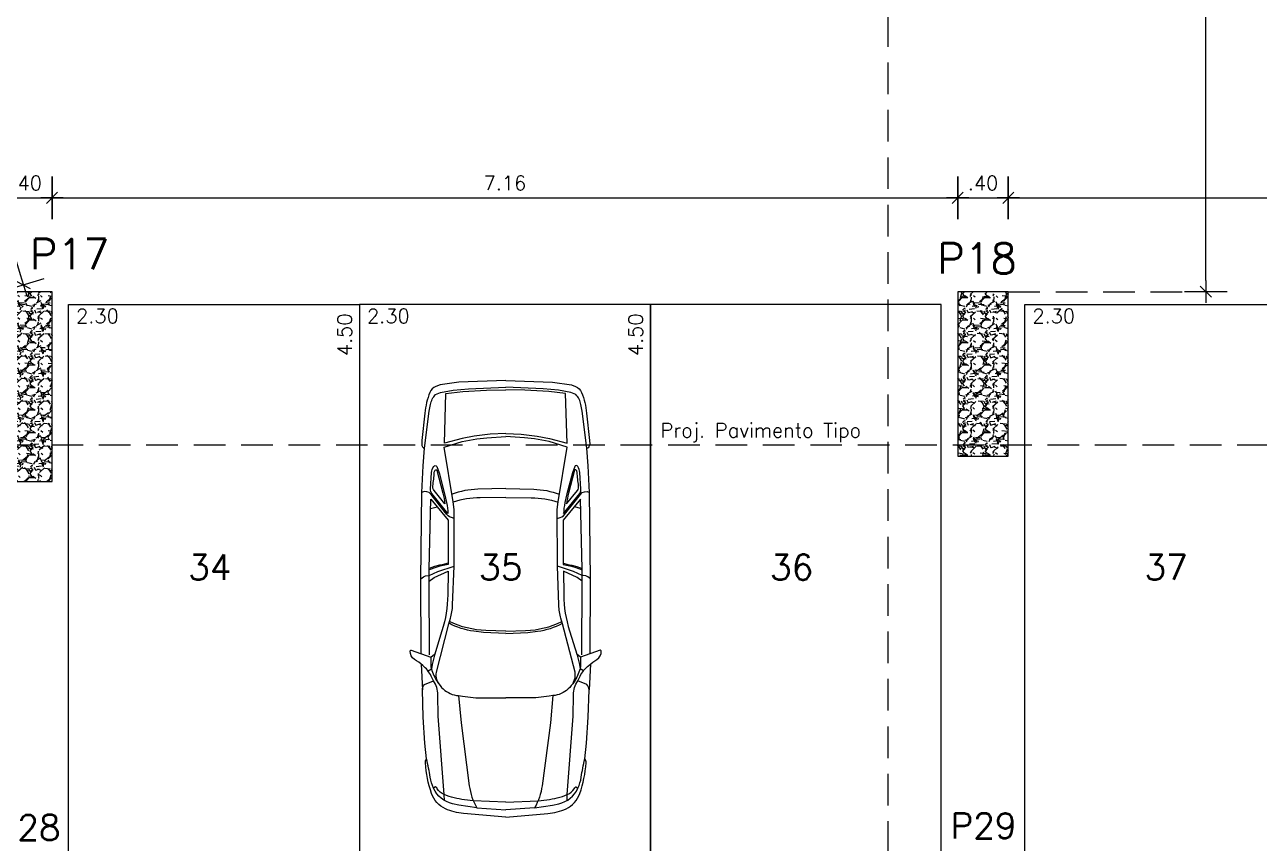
# Model space of a CAD drawing. Header units: millimetres. Extents: x -184.9 to -112.9, y 0.4 to 45.1.
# Drawn here: x -149.62 to -139.86, y 16.94 to 23.41 of the extents above; entities that cross this region are included whole.
import ezdxf

# ---------------------------------------------------------------- set-up
doc = ezdxf.new("R2010")
doc.units = ezdxf.units.MM
doc.linetypes.add('DASHED2', pattern=[0.375, 0.25, -0.125])
doc.linetypes.add('HIDDEN', pattern=[0.375, 0.25, -0.125])
for name, color, linetype in [('COTA', 11, 'Continuous'), ('HACHURA 1', 8, 'Continuous'), ('LINHA', 1, 'Continuous'), ('PAREDE', 7, 'Continuous'), ('PILAR', 21, 'Continuous'), ('PROJECAO', 1, 'DASHED2'), ('TEXTO 1', 3, 'Continuous'), ('TEXTO 2', 2, 'Continuous')]:
    doc.layers.add(name, color=color, linetype=linetype)
doc.styles.add('ROMANS', font='romans.shx')
doc.dimstyles.new('Copy of TICK75', dxfattribs={"dimtxt": 0.1125, "dimasz": 0.08800000000000001, "dimexe": 0.18, "dimexo": 0.0625, "dimgap": 0.07900000000000001, "dimtad": 1, "dimrnd": 0.005, "dimzin": 4, "dimdsep": 46, "dimtxsty": 'ROMANS', "dimblk1": 'TICK', "dimblk2": 'TICK', "dimsah": 1, "dimcen": 0.09, "dimse1": 1, "dimse2": 1, "dimclrd": 256, "dimclrt": 2, "dimaunit": 1, "dimadec": 0, "dimazin": 0, "dimtfac": 1, "dimtix": 1, "dimtmove": 2, "dimatfit": 3, "dimldrblk": 'TICK', "dimfxl": 1, "dimtolj": 1, "dimtzin": 0, "dimlwd": -1, "dimarcsym": 0})
doc.dimstyles.new('TICK75', dxfattribs={"dimtxt": 0.1125, "dimasz": 0.08800000000000001, "dimexe": 0.18, "dimexo": 0.0625, "dimgap": 0.061, "dimtad": 1, "dimrnd": 0.005, "dimzin": 4, "dimdsep": 46, "dimtxsty": 'ROMANS', "dimblk1": 'TICK', "dimblk2": 'TICK', "dimsah": 1, "dimcen": 0.09, "dimse1": 1, "dimse2": 1, "dimclrt": 2, "dimaunit": 1, "dimadec": 0, "dimazin": 0, "dimtfac": 1, "dimtix": 1, "dimtmove": 2, "dimatfit": 3, "dimldrblk": 'TICK', "dimfxl": 1, "dimtolj": 1, "dimtzin": 0, "dimarcsym": 0})

# ---------------------------------------------------------------- blocks, each defined once
blk = doc.blocks.new('TICK')
at = {"layer": 'COTA'}
for p, q in [((0, 1.907592907288972), (0, -1.907600000000002)), ((-1, 0), (1, 0))]:
    blk.add_line(p, q, dxfattribs=at)
at = {"layer": 'COTA', "color": 2}
blk.add_line((0.5, 0.5), (-0.5, -0.5), dxfattribs=at)
blk = doc.blocks.new('*D231')
at = {"layer": 'COTA', "color": 0, "lineweight": -2}
blk.add_line((-141.7513200238883, 22.04138287924556), (-134.7673200238884, 22.04138287924556), dxfattribs=at)
at = {"layer": 'Defpoints', "color": 0}
for p in [(-134.6793200238884, 22.04138287924556), (-141.8393200238883, 21.2989039528826), (-134.6793200238884, 21.29890395288268)]:
    blk.add_point(p, dxfattribs=at)
at = {"layer": 'COTA', "color": 0, "lineweight": -2, "xscale": 0.08800000000000001, "yscale": 0.08800000000000001, "zscale": 0.08800000000000001, "rotation": 180}
blk.add_blockref('TICK', (-141.8393200238883, 22.04138287924556), dxfattribs=at)
at = {"layer": 'COTA', "color": 0, "lineweight": -2, "xscale": 0.08800000000000001, "yscale": 0.08800000000000001, "zscale": 0.08800000000000001}
blk.add_blockref('TICK', (-134.6793200238884, 22.04138287924556), dxfattribs=at)
at = {"layer": 'COTA', "color": 2, "insert": (-138.2593200238884, 22.15863287924556), "char_height": 0.1125, "attachment_point": 5, "style": 'ROMANS'}
blk.add_mtext('\\A1;7.16', dxfattribs=at)
blk = doc.blocks.new('*D230')
at = {"layer": 'COTA', "color": 0, "lineweight": -2}
blk.add_line((-142.1513200238884, 22.04138287924556), (-141.9273200238883, 22.04138287924556), dxfattribs=at)
at = {"layer": 'Defpoints', "color": 0}
for p in [(-141.8393200238883, 22.04138287924556), (-142.2393200238884, 21.29890395288265), (-141.8393200238883, 21.2989039528826)]:
    blk.add_point(p, dxfattribs=at)
at = {"layer": 'COTA', "color": 0, "lineweight": -2, "xscale": 0.08800000000000001, "yscale": 0.08800000000000001, "zscale": 0.08800000000000001, "rotation": 180}
blk.add_blockref('TICK', (-142.2393200238884, 22.04138287924556), dxfattribs=at)
at = {"layer": 'COTA', "color": 0, "lineweight": -2, "xscale": 0.08800000000000001, "yscale": 0.08800000000000001, "zscale": 0.08800000000000001}
blk.add_blockref('TICK', (-141.8393200238883, 22.04138287924556), dxfattribs=at)
at = {"layer": 'COTA', "color": 2, "insert": (-142.0393200238883, 22.15863287924556), "char_height": 0.1125, "attachment_point": 5, "style": 'ROMANS'}
blk.add_mtext('\\A1;.40', dxfattribs=at)
blk = doc.blocks.new('*D229')
at = {"layer": 'COTA', "color": 0, "lineweight": -2}
blk.add_line((-149.3113200238873, 22.04138287924556), (-142.3273200238884, 22.04138287924556), dxfattribs=at)
at = {"layer": 'Defpoints', "color": 0}
for p in [(-142.2393200238884, 22.04138287924556), (-149.3993200238873, 21.29890395288265), (-142.2393200238884, 21.29890395288265)]:
    blk.add_point(p, dxfattribs=at)
at = {"layer": 'COTA', "color": 0, "lineweight": -2, "xscale": 0.08800000000000001, "yscale": 0.08800000000000001, "zscale": 0.08800000000000001, "rotation": 180}
blk.add_blockref('TICK', (-149.3993200238873, 22.04138287924556), dxfattribs=at)
at = {"layer": 'COTA', "color": 0, "lineweight": -2, "xscale": 0.08800000000000001, "yscale": 0.08800000000000001, "zscale": 0.08800000000000001}
blk.add_blockref('TICK', (-142.2393200238884, 22.04138287924556), dxfattribs=at)
at = {"layer": 'COTA', "color": 2, "insert": (-145.8193200238879, 22.15863287924556), "char_height": 0.1125, "attachment_point": 5, "style": 'ROMANS'}
blk.add_mtext('\\A1;7.16', dxfattribs=at)
blk = doc.blocks.new('*D228')
at = {"layer": 'COTA', "color": 0, "lineweight": -2}
blk.add_line((-149.7113200238874, 22.04138287924556), (-149.4873200238873, 22.04138287924556), dxfattribs=at)
at = {"layer": 'Defpoints', "color": 0}
for p in [(-149.3993200238873, 22.04138287924556), (-149.7993200238874, 21.29890395288268), (-149.3993200238873, 21.29890395288265)]:
    blk.add_point(p, dxfattribs=at)
at = {"layer": 'COTA', "color": 0, "lineweight": -2, "xscale": 0.08800000000000001, "yscale": 0.08800000000000001, "zscale": 0.08800000000000001, "rotation": 180}
blk.add_blockref('TICK', (-149.7993200238874, 22.04138287924556), dxfattribs=at)
at = {"layer": 'COTA', "color": 0, "lineweight": -2, "xscale": 0.08800000000000001, "yscale": 0.08800000000000001, "zscale": 0.08800000000000001}
blk.add_blockref('TICK', (-149.3993200238873, 22.04138287924556), dxfattribs=at)
at = {"layer": 'COTA', "color": 2, "insert": (-149.5993200238874, 22.15863287924556), "char_height": 0.1125, "attachment_point": 5, "style": 'ROMANS'}
blk.add_mtext('\\A1;.40', dxfattribs=at)
blk = doc.blocks.new('*D28')
at = {"layer": 'COTA'}
blk.add_line((-151.0848422901909, 26.16790036697174), (-149.6508835889244, 21.43583636568289), dxfattribs=at)
at = {"layer": 'Defpoints', "color": 0}
for p in [(-151.2843200238873, 26.19940425021127), (-149.7993200238874, 21.29890395288263), (-149.6253629395577, 21.35161821766299)]:
    blk.add_point(p, dxfattribs=at)
at = {"layer": 'COTA', "xscale": 0.08800000000000001, "yscale": 0.08800000000000001, "zscale": 0.08800000000000001}
for p, rotation in [((-151.1103629395576, 26.25211851499164), 106.8583978029066), ((-149.6253629395577, 21.35161821766299), 286.8583978029066)]:
    blk.add_blockref('TICK', p, dxfattribs=dict(at, rotation=rotation))
at = {"layer": 'COTA', "color": 2, "insert": (-150.2384253881975, 23.84109186435966), "char_height": 0.1125, "attachment_point": 5, "rotation": 286.85839780290667, "style": 'ROMANS'}
blk.add_mtext('\\A1;5.12', dxfattribs=at)
blk = doc.blocks.new('*D20')
at = {"layer": 'COTA'}
blk.add_line((-140.2778331888143, 21.3869039528826), (-140.2778331888143, 26.34590395287812), dxfattribs=at)
at = {"layer": 'Defpoints', "color": 0}
for p in [(-140.4582964084267, 26.43390395287813), (-140.2778331888143, 26.43390395287813), (-141.8393200238883, 21.2989039528826)]:
    blk.add_point(p, dxfattribs=at)
at = {"layer": 'COTA', "xscale": 0.08800000000000001, "yscale": 0.08800000000000001, "zscale": 0.08800000000000001}
for p, rotation in [((-140.2778331888143, 26.43390395287813), 90), ((-140.2778331888143, 21.2989039528826), 270)]:
    blk.add_blockref('TICK', p, dxfattribs=dict(at, rotation=rotation))
at = {"layer": 'COTA', "color": 2, "insert": (-140.4130831888143, 23.86640395288036), "char_height": 0.1125, "attachment_point": 5, "rotation": 90, "style": 'ROMANS'}
blk.add_mtext('\\A1;5.14', dxfattribs=at)
blk = doc.blocks.new('VECTRA_P')
for p, q in [((1.15162914757218, 0.6822805562241001), (1.170250023715052, 0.6528511176516076)), ((1.961916044578647, 0.7454139204326111), (1.979962422656069, 0.7223204870060727)), ((1.979962422656069, 0.7223204870060727), (1.985978891584992, 0.7042858849629283)), ((1.985978891584992, 0.7042858849629283), (1.989588754992653, 0.6790374284784093)), ((1.989588754992653, 0.6790374284784093), (1.990423900686153, 0.671493906475348)), ((1.990423900686153, 0.671493906475348), (2.026474363584001, 0.5958986722658892)), ((2.068383374160682, 0.6255172471384185), (2.051368606376137, 0.671764355265168)), ((2.57970397046207, 0.6599597216620623), (2.594454901774334, 0.6032199314345235)), ((2.026474363584001, 0.5958986722658892), (2.072112204241598, 0.4536526510405565)), ((2.080714606053597, 0.581919385452693), (2.068383374160682, 0.6255172471384185)), ((2.085457364538449, 0.5582249002189883), (2.080714606053597, 0.581919385452693)), ((2.098737148128357, 0.5045626529906713), (2.085457364538449, 0.5582249002189883)), ((2.026474363584001, -0.5958986722660029), (2.072112204241598, -0.4536526510406702)), ((2.098737148128357, -0.5045626529906713), (2.085457364538449, -0.558224900219102)), ((1.990423900686153, -0.671493906475348), (2.026474363584001, -0.5958986722660029)), ((2.068383374160682, -0.6255172471384185), (2.051368606376137, -0.671764355265168)), ((2.080714606053597, -0.5819193854528066), (2.068383374160682, -0.6255172471384185)), ((2.085457364538449, -0.558224900219102), (2.080714606053597, -0.5819193854528066)), ((2.57970397046207, -0.659959721662176), (2.594454901774334, -0.6032199314345235)), ((1.15162914757218, -0.6822805562241001), (1.170250023715052, -0.6528511176517213)), ((1.961916044578647, -0.7454139204326111), (1.979962422656069, -0.7223204870060727)), ((1.979962422656069, -0.7223204870060727), (1.985978891584992, -0.7042858849629283)), ((1.985978891584992, -0.7042858849629283), (1.989588754992653, -0.679037428478523)), ((1.989588754992653, -0.679037428478523), (1.990423900686153, -0.671493906475348))]:
    blk.add_line(p, q)
for points in [[(-0.1320190883282919, 0), (-0.1008528512771925, 0.3712777887999437, -0.08670154319651346), (-0.05929786854237307, 0.5295766547779976, -0.2061370853005027), (0.07575582534574465, 0.6515446477206979, -0.06357708614580351), (0.3432660117429904, 0.7060409657887021, -0.1929015418481739), (0.3793655732205217, 0.6945910887162654), (0.5171960851145485, 0.7108090287478035), (0.7461727013100798, 0.7246750477327168), (0.9844009200173609, 0.7316080572252304, -0.2123161555323496), (1.031544989413998, 0.7122664558220322), (1.064733379409393, 0.6333655615015914), (1.105932718829692, 0.6539484086813445, 0.1044151366488792), (1.200920117955526, 0.7294188256335019, 0.0301351806626627), (1.253563734945978, 0.8014587652172622, -0.2682936796714216), (1.326807051562739, 0.8391939651780831, -0.4785956254922227), (1.33322840580616, 0.8303783016676789), (1.272714654757706, 0.6570473592398685), (1.205592214469572, 0.6575789908431489, 0.07179212366907503), (1.169655606317587, 0.6526825542728147, 0.07499638974959891), (1.055311823190578, 0.6004538237247061, 0.06072865727079466), (0.9932394701028251, 0.5482251102067721, 0.1684271616291917), (0.9344133794095235, 0.4151684846918897), (0.6970827053457818, 0.3922725282805004), (0.1430190510846003, 0.319669689655143, 0.09778805919175905), (-0.0518805754039704, 0.2539442399047402), (-0.02765396015858457, 0.4118647800966073), (-0.01496385400581346, 0.4671945899776802, -0.2331102208790654), (0.121166552410326, 0.6343367594729443, -0.06836519186026477), (0.2170667534214807, 0.6632412582611096, 0.01729510242172204), (0.3793655732205217, 0.6945910887162654, -1.253436740119883)], [(1.940061953170733, 0.6712413627540172), (1.973903712108701, 0.6277661184738008), (2.027083576273853, 0.5070015131835817), (1.81919857112964, 0.5094168206165932, -0.07434063790939607), (1.504953777822791, 0.5601379361052068), (1.291541432971783, 0.6263506538005004), (1.209012588917417, 0.646667233878361), (1.170250023715052, 0.6528511176516076)], [(1.302480391907473, 0.7423060514022382), (1.956488019347141, 0.7454784870308231), (2.719981998016639, 0.7363966926600369), (2.953366491197812, 0.724027900315491), (3.109233037354905, 0.7120479754479447), (3.435155155121226, 0.671325304586162), (3.492107656522627, 0.6606554445138499, -0.1399637996152884), (3.579909403339805, 0.6167904471864176), (3.598752007202737, 0.5730169360675745), (3.618832332368783, 0.4626404092400662), (3.629509649335454, 0.3282160887494001), (3.644570521449356, 0)], [(2.491741989655896, 0.4525810770871885), (2.499265473029567, 0.4769270229556923, -0.2003298297804957), (2.54221463858628, 0.5284238978956637), (2.703274031861039, 0.6560932425543342, 0.3624230789309417), (2.719981998016639, 0.7363966926600369, -80.84350076330199)], [(2.534698532370136, 0.5080397249730595), (2.711863858989151, 0.6496561353155812, -0.2146323262784144), (2.749444390069829, 0.659311796173597), (2.89439782008418, 0.65072898652204, -0.1319395890471765), (2.949158005421083, 0.6324904989821789, -0.5639220405625647), (2.948084284509111, 0.6056692188208217), (2.891176627432099, 0.5852850288679292), (2.70864266633707, 0.5370067075473344), (2.630260441439795, 0.519841088243993, -0.04639468910887844), (2.534698532370136, 0.5080397249730595, 1.803463411316748)], [(3.705103418840444, 0), (3.687676118608668, 0.4123476542511071), (3.666376141500322, 0.5768040427533379), (3.650885224581053, 0.6135648771266915, 0.1959473859716668), (3.598603413634144, 0.6658039790636394, 0.08120935695297105), (3.41700870031022, 0.709461599704241), (3.175920377006562, 0.7366809606781999), (3.144455636507253, 0.7379122608207354, 0.3157387096905431), (3.104851987431431, 0.7123847035670678, 0.1957327759611312)], [(0, 0), (0.01100997788407199, 0.2846534889434906), (0.01990737984293389, 0.3623728700364381, -0.0682736265983916), (0.06561340932655924, 0.5411331068120262, -0.1604009858186431), (0.1163875355390971, 0.6008365603314587, 0.06879540109318083), (0.1306029470446859, 0.6124578633485953, 0.4314913820364382), (0.1299568178129356, 0.6221422882064189), (0.121166552410326, 0.6343367594729443)], [(0.01380427847098531, 0.5384462209282219), (0.06561340932655924, 0.5411331068120262), (0.7545740267116834, 0.59217929466638), (0.9415556832018055, 0.5951214652479848, 0.1436300784178557), (1.064733379409393, 0.6333655615015914, -3.590325510716907)], [(1.045618133581172, 0.59388372044873), (1.076727934833489, 0.6047294415595843, -0.1328747460121915), (1.14068964302966, 0.6092944024107965), (1.566232963750565, 0.4994861561666539), (1.61415760560368, 0.4854507548602669, 0.06103242020598566), (1.731238507991758, 0.4661977104719881), (2.071216763625834, 0.4536549376532548), (2.569494616824027, 0.4523825266196582), (2.638939209312703, 0.4606149740656065), (3.118040953292134, 0.5408943775357784), (3.16894401815588, 0.3819467633020395), (3.190399290052714, 0.2533203557342176), (3.201126926001141, 0.1648896877585457), (3.212393651159488, 0)], [(2.618813082505106, 0.5352526315029991), (2.738148077828868, 0.6295860673130846, -0.2033426459790119), (2.776667617351364, 0.6401514130774331, 0.01387406641713885), (2.89751316936087, 0.6273220561341759, -0.2240254394216894), (2.918661142458333, 0.6152473752605374, -0.4267739444706883), (2.91647181800986, 0.6041927179279583), (2.715002453122445, 0.5522516273764495, -0.03871868372115205), (2.618813082505106, 0.5352526315029991, -4.743429449944328)], [(1.481285098968407, 0), (1.489861314243534, 0.1939859806047934), (1.500581560900347, 0.2796779036804082, -0.09356540660945266), (1.570813820307233, 0.498144588288028, -2.549356773437184)], [(1.500579436852966, 0), (1.506612150256963, 0.174864119810195, -0.1047644017369665), (1.585753946143235, 0.4937691635885813, 2.883450233120003)], [(2.675595540450946, 0), (2.67368617143126, 0.2247297064131999, 0.07648709176800697), (2.635403330633146, 0.4601958062893345, 15.10237595603503)], [(2.753879311264434, 0), (2.748151234121508, 0.245715505041403, 0.08483540131401172), (2.704118509171327, 0.4715365692737805, 10.94108114347921)], [(-0.1320190883282919, 0), (-0.1008528512771925, -0.3712777888000574, 0.08670154319651346), (-0.05929786854237307, -0.5295766547779976, 0.2061370853005027), (0.07575582534574465, -0.6515446477206979, 0.06357708614580351), (0.3432660117429904, -0.7060409657888158, 0.1929015418481739), (0.3793655732205217, -0.6945910887162654), (0.5171960851145485, -0.7108090287478035), (0.7461727013100798, -0.7246750477328305), (0.9844009200173609, -0.731608057225344, 0.2123161555323496), (1.031544989413998, -0.7122664558220322), (1.064733379409393, -0.6333655615017051), (1.105932718829692, -0.6539484086813445, -0.1044151366488792), (1.200920117955526, -0.7294188256335019, -0.0301351806626627), (1.253563734945978, -0.8014587652172622, 0.2682936796714216), (1.326807051562739, -0.8391939651781968, 0.4785956254922227), (1.33322840580616, -0.8303783016676789), (1.272714654757706, -0.6570473592399821), (1.205592214469572, -0.6575789908432625, -0.07179212366907503), (1.169655606317587, -0.6526825542728147, -0.07499638974959891), (1.055311823190578, -0.6004538237247061, -0.06072865727079466), (0.9932394701028251, -0.5482251102067721, -0.1684271616291917), (0.9344133794095235, -0.4151684846920034), (0.6970827053457818, -0.3922725282806141), (0.1430190510846003, -0.3196696896552567, -0.09778805919175905), (-0.0518805754039704, -0.2539442399048539), (-0.02765396015858457, -0.411864780096721), (-0.01496385400581346, -0.4671945899776802, 0.2331102208790654), (0.121166552410326, -0.634336759473058, 0.06836519186026477), (0.2170667534214807, -0.6632412582611096, -0.01729510242172204), (0.3793655732205217, -0.6945910887162654, 1.253436740119883)], [(0, 0), (0.01100997788407199, -0.2846534889434906), (0.01990737984293389, -0.3623728700365518, 0.0682736265983916), (0.06561340932655924, -0.5411331068120262, 0.1604009858186431), (0.1163875355390971, -0.6008365603314587, -0.06879540109318083), (0.1306029470446859, -0.612457863348709, -0.4314913820364382), (0.1299568178129356, -0.6221422882065326), (0.121166552410326, -0.634336759473058)], [(1.045618133581172, -0.59388372044873), (1.076727934833489, -0.6047294415595843, 0.1328747460121915), (1.14068964302966, -0.6092944024107965), (1.566232963750565, -0.4994861561666539), (1.61415760560368, -0.4854507548602669, -0.06103242020598566), (1.731238507991758, -0.4661977104719881), (2.071216763625834, -0.4536549376533685), (2.569494616824027, -0.4523825266196582), (2.638939209312703, -0.4606149740657202), (3.118040953292134, -0.5408943775357784), (3.16894401815588, -0.3819467633021532), (3.190399290052714, -0.2533203557342176), (3.201126926001141, -0.1648896877585457), (3.212393651159488, 0)], [(1.302480391907473, -0.7423060514022382), (1.956488019347141, -0.7454784870308231), (2.719981998016639, -0.7363966926601506), (2.953366491197812, -0.724027900315491), (3.109233037354905, -0.7120479754479447), (3.435155155121226, -0.671325304586162), (3.492107656522627, -0.6606554445139636, 0.1399637996152884), (3.579909403339805, -0.6167904471865313), (3.598752007202737, -0.5730169360675745), (3.618832332368783, -0.4626404092401799), (3.629509649335454, -0.3282160887496275), (3.644570521449356, 0)], [(1.481285098968407, 0), (1.489861314243534, -0.1939859806049071), (1.500581560900347, -0.2796779036805219, 0.09356540660945266), (1.570813820307233, -0.498144588288028, 2.549356773437184)], [(1.500579436852966, 0), (1.506612150256963, -0.1748641198103087, 0.1047644017369665), (1.585753946143235, -0.4937691635886949, -2.883450233120003)], [(2.675595540450946, 0), (2.67368617143126, -0.2247297064133136, -0.07648709176800697), (2.635403330633146, -0.4601958062894482, -15.10237595603503)], [(2.753879311264434, 0), (2.748151234121508, -0.245715505041403, -0.08483540131401172), (2.704118509171327, -0.4715365692737805, -10.94108114347921)], [(3.705103418840444, 0), (3.687676118608668, -0.4123476542511071), (3.666376141500322, -0.5768040427534515), (3.650885224581053, -0.6135648771266915, -0.1959473859716668), (3.598603413634144, -0.6658039790637531, -0.08120935695297105), (3.41700870031022, -0.7094615997043547), (3.175920377006562, -0.7366809606781999), (3.144455636507253, -0.7379122608207354, -0.3157387096905431), (3.104851987431431, -0.7123847035671815, -0.1957327759611312)], [(0.01380427847098531, -0.5384462209282219), (0.06561340932655924, -0.5411331068120262), (0.7545740267116834, -0.5921792946664937), (0.9415556832018055, -0.5951214652480985, -0.1436300784178557), (1.064733379409393, -0.6333655615017051, 3.590325510716907)], [(1.940061953170733, -0.6712413627541309), (1.973903712108701, -0.6277661184738008), (2.027083576273853, -0.5070015131836954), (1.81919857112964, -0.5094168206165932, 0.07434063790939607), (1.504953777822791, -0.5601379361052068), (1.291541432971783, -0.6263506538005004), (1.209012588917417, -0.646667233878361), (1.170250023715052, -0.6528511176517213)], [(2.491741989655896, -0.4525810770871885), (2.499265473029567, -0.4769270229556923, 0.2003298297804957), (2.54221463858628, -0.5284238978957774), (2.703274031861039, -0.6560932425543342, -0.3624230789309417), (2.719981998016639, -0.7363966926601506, 80.84350076330199)], [(2.534698532370136, -0.5080397249730595), (2.711863858989151, -0.6496561353156949, 0.2146323262784144), (2.749444390069829, -0.6593117961737107), (2.89439782008418, -0.6507289865221537, 0.1319395890471765), (2.949158005421083, -0.6324904989821789, 0.5639220405625647), (2.948084284509111, -0.6056692188208217), (2.891176627432099, -0.5852850288680429), (2.70864266633707, -0.5370067075474481), (2.630260441439795, -0.5198410882441067, 0.04639468910887844), (2.534698532370136, -0.5080397249730595, -1.803463411316748)], [(2.618813082505106, -0.5352526315029991), (2.738148077828868, -0.6295860673130846, 0.2033426459790119), (2.776667617351364, -0.6401514130775467, -0.01387406641713885), (2.89751316936087, -0.6273220561342896, 0.2240254394216894), (2.918661142458333, -0.6152473752606511, 0.4267739444706883), (2.91647181800986, -0.6041927179279583), (2.715002453122445, -0.5522516273766769, 0.03871868372115205), (2.618813082505106, -0.5352526315029991, 4.743429449944328)]]:
    blk.add_lwpolyline(points, format="xyb")
for points in [[(1.212392335146291, 0.74363472035634), (0.9844009200173609, 0.7316080572252304)], [(1.272714654757706, 0.6570473592398685), (1.297673131656929, 0.6244482501025459)], [(1.294064591853857, 0.6693665426258804), (1.940061953170733, 0.6712413627540172), (2.050083299866142, 0.6717930729574846), (2.66005630893266, 0.6581644038028571), (2.476662228310715, 0.5045626529906713), (2.088298292876033, 0.5045626529906713), (2.072177610864721, 0.5781282596408346), (2.059846408887942, 0.6150916681859826), (2.03991356029573, 0.6717420760440973)], [(3.23704989238399, 0), (3.231188897740527, 0.1366836483657607), (3.214458973123207, 0.2773760684380022), (3.195316758914156, 0.3836347962494528), (3.152778491820179, 0.5387725514564181), (3.590922589038996, 0.5260215163808653), (3.605810964572182, 0.3772592872267069), (3.618572450683615, 0.168992159598929), (3.622826289359487, 0)], [(-0.0518805754039704, 0.2539442399047402), (-0.06750177720167017, 0)], [(-0.0518805754039704, -0.2539442399048539), (-0.06750177720167017, 0)], [(3.23704989238399, 0), (3.231188897740527, -0.1366836483658744), (3.214458973123207, -0.2773760684380022), (3.195316758914156, -0.3836347962494528), (3.152778491820179, -0.5387725514565318), (3.590922589038996, -0.5260215163809789), (3.605810964572182, -0.3772592872268206), (3.618572450683615, -0.168992159598929), (3.622826289359487, 0)], [(1.294064591853857, -0.6693665426258804), (1.940061953170733, -0.6712413627541309), (2.050083299866142, -0.6717930729574846), (2.66005630893266, -0.6581644038029708), (2.476662228310715, -0.5045626529906713), (2.088298292876033, -0.5045626529906713), (2.072177610864721, -0.5781282596408346), (2.059846408887942, -0.6150916681859826), (2.03991356029573, -0.671742076044211)], [(1.272714654757706, -0.6570473592399821), (1.297673131656929, -0.6244482501025459)], [(1.212392335146291, -0.74363472035634), (0.9844009200173609, -0.731608057225344)]]:
    blk.add_lwpolyline(points)
for points in [[(0.9344133794095235, 0.4151684846918897, 0), (0.9293419320706562, 0.3808266873643333, 0), (0.916062627139322, 0.2630692569108533, 0), (0.916062627139322, 0, 0)], [(0.9344133794095235, -0.4151684846920034, 0), (0.9293419320706562, -0.380826687364447, 0), (0.916062627139322, -0.2630692569109669, 0), (0.916062627139322, 0, 0)]]:
    blk.add_polyline3d(points)
blk = doc.blocks.new('ESTRUTURA(20-03-2019)')
at = {"layer": 'HACHURA 1'}
h = blk.add_hatch(dxfattribs=at)
h.set_pattern_fill('GRAVEL', color=256, scale=0.007, style=0)
h.set_pattern_definition([(228.0128, (-21.18649626607897, 156.3000683563207), (-1.422401208612721, -1.60020196626588), [0.02392047, -2.368135]), (184.9697, (-21.20249826607897, 156.2822883563207), (2.133603451432539, 0.1777987452771221), [0.04104835, -4.06378]), (132.5104, (-21.24339226607896, 156.2787323563207), (1.777998706283219, -1.955801910472229), [0.02894374, -2.865429]), (267.2737, (-21.31273426607896, 156.2342823563207), (0.1777992279579721, 3.55599885573565), [0.03738035, -3.700648]), (292.8337, (-21.31451226607896, 156.1969443563207), (-0.8890025238851333, 2.133601213103578), [0.03665438, -3.628786]), (357.2737, (-21.30028826607897, 156.1631623563207), (-3.55599885573565, 0.1777992279579723), [0.03738035, -3.700648]), (37.6942, (-21.26295026607896, 156.1613843563207), (-2.311401460286795, -1.777998414988943), [0.04943357999999999, -4.893917000000001]), (72.2553, (-21.22383426607896, 156.1916103563207), (1.244602489582704, 3.911601134422548), [0.0466704, -4.620371]), (121.4296, (-21.20961026607896, 156.2360603563207), (-1.422400366468514, 2.311397281198088), [0.03750691, -3.713185]), (175.2364, (-21.22916826607896, 156.2680643563207), (1.955798463713812, -0.1777983313904809), [0.04281990999999996, -2.098172999999997]), (222.3974, (-21.27184026607896, 156.2716203563207), (-2.13360006420678, -1.955797455544588), [0.05537546, -5.482176]), (138.8141, (-21.13671226607896, 156.2325043563207), (-1.244599207195732, 1.06679835899868), [0.01890035, -1.871142]), (171.4692, (-21.15093626607896, 156.2449503563207), (2.311396471691398, -0.3556008960031989), [0.03595773999999995, -3.559821999999997]), (225, (-21.18649626607897, 156.2502843563207), (-3.730349362740526e-17, -0.1777998788090138), [0.02514463, -0.2263023]), (203.1986, (-21.19894226607896, 156.2716203563207), (0.8890029977913583, 0.3556015592014385), [0.01354087, -1.340542]), (291.8014, (-21.21138826607896, 156.2662863563207), (-0.1778001247326156, 0.5334003436112306), [0.01914962, -0.9383360000000001]), (30.9638, (-21.20427626607896, 156.2485063563207), (0.5333994368365759, 0.3556002771062386), [0.03110239999999998, -1.005640999999999]), (161.5651, (-21.17760626607896, 156.2645083563207), (0.3556001622726687, -0.1777997355725554), [0.02249009, -0.539763]), (16.38950000000001, (-21.31451226607896, 156.2662863563207), (1.778000980977855, 0.5333988904977464), [0.03150616000000001, -3.119116]), (70.3462, (-21.28428626607896, 156.2751763563207), (-0.7111980182073556, -1.95579723419815), [0.02643193, -2.616754]), (293.1986, (-21.17760626607896, 156.3000683563207), (-0.3556015592014385, 0.8890029977913584), [0.0270816, -1.327004]), (343.6105, (-21.16693826607897, 156.2751763563207), (-1.778000980977855, 0.5333988904977468), [0.03150615999999996, -3.119115999999997]), (339.444, (-21.31451226607896, 156.1560503563207), (-0.8890011034979137, 0.3555995685235097), [0.03038245, -1.488739]), (294.7751, (-21.28606426607896, 156.1453823563207), (-0.8889979282538788, 1.955799091830967), [0.02545703999999998, -2.520251999999997]), (66.80140000000002, (-21.17582826607896, 156.1222683563207), (0.3556015592014388, 0.8890029977913583), [0.0270816, -1.327004]), (17.35400000000001, (-21.16516026607896, 156.1471603563207), (-2.311400124730197, -0.7111989272923943), [0.02980481, -2.950667999999999]), (69.444, (-21.26295026607896, 156.1222683563207), (-0.3555995685235101, -0.8890011034979135), [0.01519126, -1.503936]), (101.3098999999999, (-21.18649626607897, 156.1222683563207), (-0.1777991224021144, 0.7111977222631835), [0.009066049999999996, -0.8975399999999997]), (165.9638, (-21.18827426607896, 156.1311583563207), (0.5334003748288021, -0.1777996922886549), [0.03665438, -0.6964335]), (186.0090000000001, (-21.22383426607896, 156.1400483563207), (1.777997378109956, 0.1777995847983501), [0.03396869, -3.362898]), (303.6901, (-21.20427626607896, 156.2325043563207), (-0.1778000609915063, 0.3555996569462287), [0.02564268, -0.6154246]), (353.1572, (-21.19005226607896, 156.2111683563207), (3.02260124996504, -0.3556015926158388), [0.04476898999999999, -4.43212]), (60.94540000000001, (-21.14560226607896, 156.2058343563207), (-0.7111983456080363, -1.244597032758389), [0.01830556, -1.812258]), (90, (-21.13671226607896, 156.2218363563207), (-0.1778, 0.1778), [0.010668, -0.167132]), (120.2564, (-21.22739026607896, 156.1453823563207), (0.7111984926785277, -1.244599372273429), [0.02470069, -2.445373]), (48.01279999999999, (-21.23983626607896, 156.1667183563207), (1.42240120861272, 1.600201966265881), [0.04784101, -2.344216]), (0, (-21.20783226607896, 156.2022783563207), (0.1778, 0.1778), [0.046228, -0.131572]), (325.3048, (-21.16160426607896, 156.2022783563207), (-1.777996919366758, 1.244600118333933), [0.0281127, -2.783151]), (254.0546, (-21.13849026607896, 156.1862763563207), (-0.1778004535791032, -0.7112016942242539), [0.02588803, -1.268519]), (207.646, (-21.14560226607896, 156.1613843563207), (-3.37819881343159, -1.778001118230637), [0.04215015, -4.172875]), (175.4261, (-21.18294026607897, 156.1418263563207), (-2.311400532332326, 0.1777991397853624), [0.04459202999999996, -4.414605999999995]), (175.4261, (-21.18294026607897, 156.1418263563207), (-2.311400532332326, 0.1777991397853624), [0.04459202999999996, -4.414605999999995])])
h.paths.add_polyline_path([(-21.96499999999833, 1.20999999999998), (-22.36499999999842, 1.210000000000008), (-22.3650000000002, 2.842170943040401e-14), (-21.96499999999833, 2.842170943040401e-14)])
h.paths.add_polyline_path([(-21.96499999999833, 0), (-22.3650000000002, 0), (-22.36500000000063, -0.2900000000000205), (-21.96499999999833, -0.2900000000000205)])
h = blk.add_hatch(dxfattribs=at)
h.set_pattern_fill('GRAVEL', color=256, scale=0.007, style=0)
h.set_pattern_definition([(228.0128, (-21.1030182199271, 156.3000683563207), (-1.422401208612721, -1.60020196626588), [0.02392047, -2.368135]), (184.9697, (-21.1190202199271, 156.2822883563207), (2.133603451432539, 0.1777987452771221), [0.04104835, -4.06378]), (132.5104, (-21.1599142199271, 156.2787323563207), (1.777998706283219, -1.955801910472229), [0.02894374, -2.865429]), (267.2737, (-21.22925621992709, 156.2342823563207), (0.1777992279579721, 3.55599885573565), [0.03738035, -3.700648]), (292.8337, (-21.2310342199271, 156.1969443563207), (-0.8890025238851333, 2.133601213103578), [0.03665438, -3.628786]), (357.2737, (-21.2168102199271, 156.1631623563207), (-3.55599885573565, 0.1777992279579723), [0.03738035, -3.700648]), (37.6942, (-21.1794722199271, 156.1613843563207), (-2.311401460286795, -1.777998414988943), [0.04943357999999999, -4.893917000000001]), (72.2553, (-21.1403562199271, 156.1916103563207), (1.244602489582704, 3.911601134422548), [0.0466704, -4.620371]), (121.4296, (-21.1261322199271, 156.2360603563207), (-1.422400366468514, 2.311397281198088), [0.03750691, -3.713185]), (175.2364, (-21.1456902199271, 156.2680643563207), (1.955798463713812, -0.1777983313904809), [0.04281990999999996, -2.098172999999997]), (222.3974, (-21.1883622199271, 156.2716203563207), (-2.13360006420678, -1.955797455544588), [0.05537546, -5.482176]), (138.8141, (-21.05323421992709, 156.2325043563207), (-1.244599207195732, 1.06679835899868), [0.01890035, -1.871142]), (171.4692, (-21.0674582199271, 156.2449503563207), (2.311396471691398, -0.3556008960031989), [0.03595773999999995, -3.559821999999997]), (225, (-21.1030182199271, 156.2502843563207), (-3.730349362740526e-17, -0.1777998788090138), [0.02514463, -0.2263023]), (203.1986, (-21.11546421992709, 156.2716203563207), (0.8890029977913583, 0.3556015592014385), [0.01354087, -1.340542]), (291.8014, (-21.1279102199271, 156.2662863563207), (-0.1778001247326156, 0.5334003436112306), [0.01914962, -0.9383360000000001]), (30.9638, (-21.1207982199271, 156.2485063563207), (0.5333994368365759, 0.3556002771062386), [0.03110239999999998, -1.005640999999999]), (161.5651, (-21.0941282199271, 156.2645083563207), (0.3556001622726687, -0.1777997355725554), [0.02249009, -0.539763]), (16.38950000000001, (-21.2310342199271, 156.2662863563207), (1.778000980977855, 0.5333988904977464), [0.03150616000000001, -3.119116]), (70.3462, (-21.2008082199271, 156.2751763563207), (-0.7111980182073556, -1.95579723419815), [0.02643193, -2.616754]), (293.1986, (-21.0941282199271, 156.3000683563207), (-0.3556015592014385, 0.8890029977913584), [0.0270816, -1.327004]), (343.6105, (-21.0834602199271, 156.2751763563207), (-1.778000980977855, 0.5333988904977468), [0.03150615999999996, -3.119115999999997]), (339.444, (-21.2310342199271, 156.1560503563207), (-0.8890011034979137, 0.3555995685235097), [0.03038245, -1.488739]), (294.7751, (-21.2025862199271, 156.1453823563207), (-0.8889979282538788, 1.955799091830967), [0.02545703999999998, -2.520251999999997]), (66.80140000000002, (-21.09235021992709, 156.1222683563207), (0.3556015592014388, 0.8890029977913583), [0.0270816, -1.327004]), (17.35400000000001, (-21.0816822199271, 156.1471603563207), (-2.311400124730197, -0.7111989272923943), [0.02980481, -2.950667999999999]), (69.444, (-21.1794722199271, 156.1222683563207), (-0.3555995685235101, -0.8890011034979135), [0.01519126, -1.503936]), (101.3098999999999, (-21.1030182199271, 156.1222683563207), (-0.1777991224021144, 0.7111977222631835), [0.009066049999999996, -0.8975399999999997]), (165.9638, (-21.1047962199271, 156.1311583563207), (0.5334003748288021, -0.1777996922886549), [0.03665438, -0.6964335]), (186.0090000000001, (-21.1403562199271, 156.1400483563207), (1.777997378109956, 0.1777995847983501), [0.03396869, -3.362898]), (303.6901, (-21.1207982199271, 156.2325043563207), (-0.1778000609915063, 0.3555996569462287), [0.02564268, -0.6154246]), (353.1572, (-21.1065742199271, 156.2111683563207), (3.02260124996504, -0.3556015926158388), [0.04476898999999999, -4.43212]), (60.94540000000001, (-21.0621242199271, 156.2058343563207), (-0.7111983456080363, -1.244597032758389), [0.01830556, -1.812258]), (90, (-21.05323421992709, 156.2218363563207), (-0.1778, 0.1778), [0.010668, -0.167132]), (120.2564, (-21.1439122199271, 156.1453823563207), (0.7111984926785277, -1.244599372273429), [0.02470069, -2.445373]), (48.01279999999999, (-21.1563582199271, 156.1667183563207), (1.42240120861272, 1.600201966265881), [0.04784101, -2.344216]), (0, (-21.1243542199271, 156.2022783563207), (0.1778, 0.1778), [0.046228, -0.131572]), (325.3048, (-21.0781262199271, 156.2022783563207), (-1.777996919366758, 1.244600118333933), [0.0281127, -2.783151]), (254.0546, (-21.0550122199271, 156.1862763563207), (-0.1778004535791032, -0.7112016942242539), [0.02588803, -1.268519]), (207.646, (-21.0621242199271, 156.1613843563207), (-3.37819881343159, -1.778001118230637), [0.04215015, -4.172875]), (175.4261, (-21.0994622199271, 156.1418263563207), (-2.311400532332326, 0.1777991397853624), [0.04459202999999996, -4.414605999999995]), (175.4261, (-21.0994622199271, 156.1418263563207), (-2.311400532332326, 0.1777991397853624), [0.04459202999999996, -4.414605999999995])])
h.paths.add_polyline_path([(-14.40499999999929, 1.209999999999951), (-14.80499999999938, 1.209999999999951), (-14.80499999999938, 0), (-14.40499999999929, 0)])
h.paths.add_polyline_path([(-14.40499999999929, 2.842170943040401e-14), (-14.80499999999938, 5.684341886080801e-14), (-14.80499999999938, -0.09000000000008868), (-14.40499999999929, -0.09000000000008868)])
at = {"layer": 'PILAR'}
for points in [[(-22.36499999999842, 1.210000000000008), (-22.36500000000063, -0.2900000000000205), (-21.96499999999833, -0.2900000000000205), (-21.96499999999833, 1.20999999999998), (-22.36499999999842, 1.20999999999998)], [(-14.80499999999938, 1.20999999999998), (-14.80499999999938, -0.09000000000008868), (-14.40499999999929, -0.09000000000008868), (-14.40499999999929, 1.209999999999923), (-14.80499999999938, 1.209999999999923)]]:
    blk.add_lwpolyline(points, dxfattribs=at)
at = {"layer": 'PROJECAO', "color": 11}
blk.add_line((-29.46999999999866, 0), (2.273736754432321e-13, 0), dxfattribs=at)

msp = doc.modelspace()

# ---------------------------------------------------------------- linework, layer by layer
at = {"layer": 'LINHA'}
for points in [[(-149.2693200238878, 16.6989039528826), (-149.2693200238878, 21.1989039528826), (-146.9693200238878, 21.1989039528826), (-146.9693200238878, 16.6989039528826)], [(-144.6693200238879, 16.6989039528826), (-144.6693200238879, 21.1989039528826), (-146.9693200238878, 21.1989039528826), (-146.9693200238878, 16.6989039528826)], [(-142.3693200238879, 16.6989039528826), (-142.3693200238879, 21.1989039528826), (-144.6693200238879, 21.1989039528826), (-144.6693200238879, 16.6989039528826)], [(-141.7093200238883, 16.69890395288263), (-141.7093200238883, 21.19890395288263), (-139.4093200238883, 21.19890395288263), (-139.4093200238883, 16.69890395288263)]]:
    msp.add_lwpolyline(points, close=True, dxfattribs=at)
at = {"layer": 'PROJECAO', "color": 3}
msp.add_line((-142.7882170725539, 11.98646018991536), (-142.7882170725539, 42.13287562844252), dxfattribs=at)
at = {"layer": 'PROJECAO', "color": 11, "linetype": 'HIDDEN'}
msp.add_line((-141.8393200238883, 21.2989039528826), (-140.4457019888143, 21.2989039528826), dxfattribs=at)

# ---------------------------------------------------------------- block references
at = {"layer": 'HACHURA 1', "xscale": -0.9, "yscale": 0.9, "zscale": 0.9, "rotation": 270}
msp.add_blockref('VECTRA_P', (-145.812743075885, 17.2636801805161), dxfattribs=at)
at = {"layer": 'PAREDE'}
msp.add_blockref('ESTRUTURA(20-03-2019)', (-127.434320023889, 20.08890395288267), dxfattribs=at)

# ---------------------------------------------------------------- texts
at = {"layer": 'TEXTO 1', "color": 0, "style": 'ROMANS'}
for s, p in [('P17', (-149.5729762594647, 21.47685156434525)), ('P18', (-142.4009641904059, 21.44191188614857))]:
    msp.add_text(s, height=0.24, dxfattribs=at).set_placement(p)
at = {"layer": 'TEXTO 1', "style": 'ROMANS'}
for s, p in [('34', (-148.3240136668241, 19.02007510296491)), ('35', (-146.0240136668241, 19.02007510296491)), ('36', (-143.7240136668242, 19.02007510296491)), ('37', (-140.7640136668246, 19.02007510296494)), ('P28', (-149.8542864165444, 16.96212869269806)), ('P29', (-142.2966697161045, 16.97615186421686))]:
    msp.add_text(s, height=0.2, dxfattribs=at).set_placement(p)
at = {"layer": 'TEXTO 2', "style": 'ROMANS'}
for s, p in [('2.30', (-149.2092025516995, 21.05039233570838)), ('2.30', (-146.9092025516996, 21.05039233570835)), ('2.30', (-141.6492025517, 21.05039233570838)), ('Proj. Pavimento Tipo', (-144.5892899591222, 20.14677537719092))]:
    msp.add_text(s, height=0.1125, dxfattribs=at).set_placement(p)
for p in [(-147.0296075667512, 20.78948836990705), (-144.7296075667513, 20.78948836990702)]:
    msp.add_text('4.50', height=0.1125, rotation=90, dxfattribs=at).set_placement(p)

# ---------------------------------------------------------------- dimensions: what is measured, and where the dimension line sits
at = {"layer": 'COTA'}
dim = msp.add_linear_dim(base=(-140.2778331888143, 26.43390395287813), p1=(-141.8393200238883, 21.2989039528826), p2=(-140.4582964084267, 26.43390395287813), angle=90, dimstyle='Copy of TICK75', dxfattribs=at)
dim.commit()
dim.dimension.update_dxf_attribs({"geometry": '*D20', "text_midpoint": (-140.4130831888143, 23.86640395288036)})
dim = msp.add_aligned_dim(p1=(-151.2843200238873, 26.19940425021127), p2=(-149.7993200238874, 21.29890395288263), distance=0.181768701650805, dimstyle='Copy of TICK75', dxfattribs=at)
dim.commit()
dim.dimension.update_dxf_attribs({"geometry": '*D28', "text_midpoint": (-150.2384253881975, 23.84109186435966)})
for base, p1, p2, picture, middle in [((-149.3993200238873, 22.04138287924556), (-149.7993200238874, 21.29890395288268), (-149.3993200238873, 21.29890395288265), '*D228', (-149.5993200238874, 22.15863287924556)), ((-142.2393200238884, 22.04138287924556), (-149.3993200238873, 21.29890395288265), (-142.2393200238884, 21.29890395288265), '*D229', (-145.8193200238879, 22.15863287924556)), ((-141.8393200238883, 22.04138287924556), (-142.2393200238884, 21.29890395288265), (-141.8393200238883, 21.2989039528826), '*D230', (-142.0393200238883, 22.15863287924556)), ((-134.6793200238884, 22.04138287924556), (-141.8393200238883, 21.2989039528826), (-134.6793200238884, 21.29890395288268), '*D231', (-138.2593200238884, 22.15863287924556))]:
    dim = msp.add_linear_dim(base=base, p1=p1, p2=p2, dimstyle='TICK75', dxfattribs=at)
    dim.commit()
    dim.dimension.update_dxf_attribs({"geometry": picture, "text_midpoint": middle})

doc.saveas('drawing.dxf')
